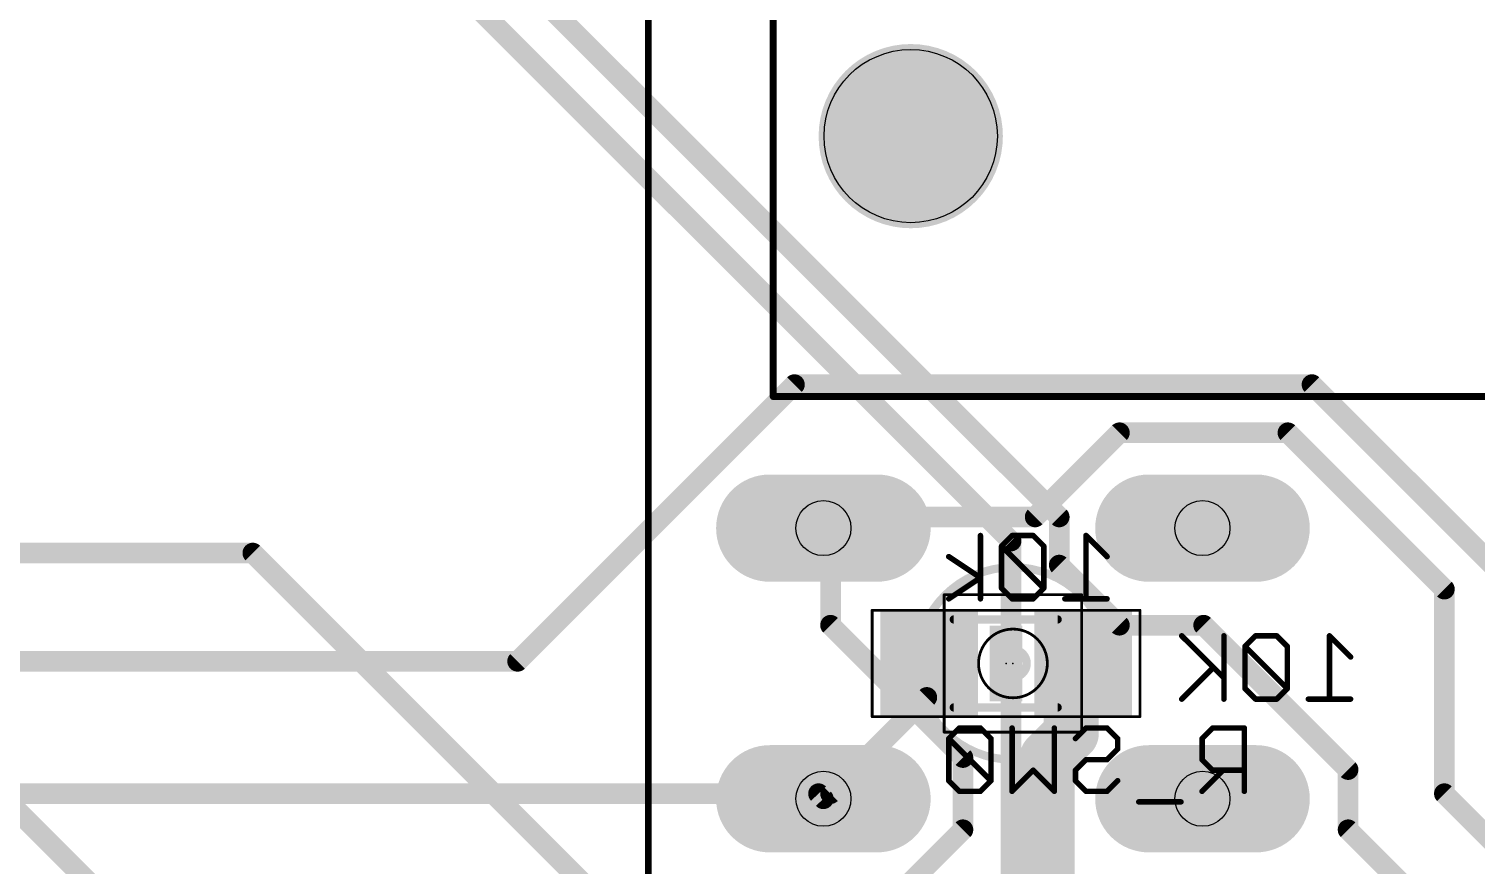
# Model space of a CAD drawing. Extents: x -15 to 99, y 4 to 73.
# Drawn here: x 58.76 to 85.48, y 44.69 to 60.13 of the extents above; entities that cross this region are included whole.
import ezdxf

# ---------------------------------------------------------------- set-up
doc = ezdxf.new("R2010")
doc.units = 0
for name, color, linetype in [('1', 22, 'CONTINUOUS'), ('122', 253, 'CONTINUOUS'), ('16', 175, 'CONTINUOUS'), ('17', 82, 'CONTINUOUS'), ('20', 7, 'CONTINUOUS'), ('21', 253, 'CONTINUOUS'), ('23', 7, 'CONTINUOUS'), ('24', 7, 'CONTINUOUS'), ('26', 253, 'CONTINUOUS'), ('28', 253, 'CONTINUOUS'), ('29', 253, 'CONTINUOUS'), ('30', 253, 'CONTINUOUS'), ('32', 253, 'CONTINUOUS'), ('36', 253, 'CONTINUOUS'), ('40', 175, 'CONTINUOUS'), ('44', 253, 'CONTINUOUS'), ('51', 253, 'CONTINUOUS'), ('52', 253, 'CONTINUOUS')]:
    doc.layers.add(name, color=color, linetype=linetype)

# ---------------------------------------------------------------- blocks, each defined once
blk = doc.blocks.new('RECT')
blk.add_solid([(-0.5, -0.5), (0.5, -0.5), (-0.5, 0.5), (0.5, 0.5)])
blk = doc.blocks.new('LONGP100')
at = {"const_width": 1}
blk.add_lwpolyline([(-0.5, 0), (0.5, 0)], dxfattribs=at)
at = {"const_width": 0.5}
for points in [[(-0.5, 0.25, 1), (-0.5, -0.25)], [(0.5, -0.25, 1), (0.5, 0.25)]]:
    blk.add_lwpolyline(points, format="xyb", dxfattribs=at)

msp = doc.modelspace()

# ---------------------------------------------------------------- linework, layer by layer
at = {"layer": '1', "const_width": 0.381}
for points in [[(63.7858, 65.1193), (77.7875, 51.1175)], [(76.8985, 50.673), (63.3413, 64.2302)], [(77.7875, 51.1175), (77.7875, 50.2285)], [(73.5648, 50.8953), (73.4328, 50.9111)], [(73.5648, 49.1173), (73.5648, 50.8953)], [(76.8985, 29.337), (76.8985, 50.673)], [(62.8968, 50.4507), (44.0055, 50.4507)], [(73.3425, 40.005), (62.8968, 50.4507)], [(77.7875, 50.2285), (78.8988, 49.1173)], [(69.7865, 34.4488), (54.6735, 49.5618)], [(76.0095, 46.6725), (73.5648, 49.1173)], [(78.8988, 49.1173), (80.4545, 49.1173)], [(80.4545, 49.1173), (83.1215, 46.4503)], [(76.0095, 45.339), (76.0095, 46.6725)], [(83.1215, 46.4503), (83.1215, 45.339)], [(74.0093, 43.3388), (76.0095, 45.339)], [(83.1215, 45.339), (86.6775, 41.783)]]:
    msp.add_lwpolyline(points, dxfattribs=at)
at = {"layer": '1', "const_width": 0.1905}
for points in [[(77.8828, 51.1175, 1), (77.6923, 51.1175)], [(73.4442, 51.0057, 1), (73.4214, 50.8165)], [(73.66, 50.8953, 1), (73.4695, 50.8953)], [(73.5534, 50.8007, 1), (73.5761, 50.9898)], [(77.7201, 51.0501, 1), (77.8549, 51.1849)], [(76.9937, 50.673, 1), (76.8033, 50.673)], [(76.8311, 50.6056, 1), (76.9659, 50.7404)], [(62.9641, 50.5181, 1), (62.8294, 50.3834)], [(62.8968, 50.3555, 1), (62.8968, 50.546)], [(77.8549, 50.2959, 1), (77.7201, 50.1611)], [(77.6923, 50.2285, 1), (77.8828, 50.2285)], [(73.6321, 49.1846, 1), (73.4974, 49.0499)], [(73.4695, 49.1173, 1), (73.66, 49.1173)], [(78.8988, 49.2125, 1), (78.8988, 49.022)], [(78.8314, 49.0499, 1), (78.9661, 49.1846)], [(80.5219, 49.1846, 1), (80.3871, 49.0499)], [(80.4545, 49.022, 1), (80.4545, 49.2125)], [(76.1047, 46.6725, 1), (75.9143, 46.6725)], [(75.9421, 46.6051, 1), (76.0769, 46.7399)], [(83.2167, 46.4503, 1), (83.0263, 46.4503)], [(83.0541, 46.3829, 1), (83.1889, 46.5176)], [(75.9143, 45.339, 1), (76.1047, 45.339)], [(76.0769, 45.2716, 1), (75.9421, 45.4064)], [(83.1889, 45.4064, 1), (83.0541, 45.2716)], [(83.0263, 45.339, 1), (83.2167, 45.339)]]:
    msp.add_lwpolyline(points, format="xyb", dxfattribs=at)
at = {"layer": '122', "const_width": 0.0508}
for points in [[(80.0672, 48.9394, 1), (80.0313, 48.9034)], [(80.8543, 48.9214, 1), (80.8035, 48.9214)], [(81.4136, 48.9468, 1), (81.4136, 48.896)], [(81.4315, 48.9034, 1), (81.3956, 48.9394)], [(81.8213, 48.9394, 1), (81.7854, 48.9034)], [(81.8034, 48.896, 1), (81.8034, 48.9468)], [(82.7958, 48.9394, 1), (82.7599, 48.9034)], [(82.8033, 48.9214, 1), (82.7525, 48.9214)], [(81.2366, 48.7445, 1), (81.2007, 48.7085)], [(81.2007, 48.7445, 1), (81.2366, 48.7085)], [(81.2441, 48.7265, 1), (81.1933, 48.7265)], [(82.0237, 48.7265, 1), (81.9729, 48.7265)], [(81.9803, 48.7085, 1), (82.0162, 48.7445)], [(80.6519, 48.3187, 1), (80.616, 48.3547)], [(83.1497, 48.5136, 1), (83.1856, 48.5496)], [(80.8109, 48.1238, 1), (80.8468, 48.1598)], [(81.2366, 47.9649, 1), (81.2007, 47.9289)], [(81.1933, 47.9469, 1), (81.2441, 47.9469)], [(81.9729, 47.9469, 1), (82.0237, 47.9469)], [(82.0162, 47.9289, 1), (81.9803, 47.9649)], [(81.9803, 47.9289, 1), (82.0162, 47.9649)], [(80.0313, 47.77, 1), (80.0672, 47.734)], [(80.8035, 47.752, 1), (80.8543, 47.752)], [(81.4136, 47.7774, 1), (81.4136, 47.7266)], [(81.3956, 47.734, 1), (81.4315, 47.77)], [(81.7854, 47.77, 1), (81.8213, 47.734)], [(81.8034, 47.7266, 1), (81.8034, 47.7774)], [(82.3881, 47.7774, 1), (82.3881, 47.7266)], [(82.7525, 47.752, 1), (82.8033, 47.752)], [(83.1677, 47.7266, 1), (83.1677, 47.7774)]]:
    msp.add_lwpolyline(points, format="xyb", dxfattribs=at)
at = {"layer": '122', "const_width": 0.1016}
for points in [[(80.8289, 48.1418), (80.0493, 48.9214)], [(80.8289, 48.9214), (80.8289, 47.752)], [(81.4136, 48.9214), (81.2187, 48.7265)], [(81.8034, 48.9214), (81.4136, 48.9214)], [(81.9983, 48.7265), (81.8034, 48.9214)], [(83.1677, 48.5316), (82.7779, 48.9214)], [(82.7779, 48.9214), (82.7779, 47.752)], [(81.2187, 48.7265), (81.2187, 47.9469)], [(81.9983, 47.9469), (81.2187, 48.7265)], [(81.9983, 47.9469), (81.9983, 48.7265)], [(80.634, 48.3367), (80.0493, 47.752)], [(81.2187, 47.9469), (81.4136, 47.752)], [(81.8034, 47.752), (81.9983, 47.9469)], [(81.4136, 47.752), (81.8034, 47.752)], [(83.1677, 47.752), (82.3881, 47.752)]]:
    msp.add_lwpolyline(points, dxfattribs=at)
at = {"layer": '16'}
for points, const_width in [([(72.898, 53.5623), (67.7863, 48.4505)], 0.381), ([(82.4548, 53.5623), (72.898, 53.5623)], 0.381), ([(85.7885, 50.2285), (82.4548, 53.5623)], 0.381), ([(78.8988, 52.6733), (77.343, 51.1175)], 0.381), ([(82.0102, 52.6733), (78.8988, 52.6733)], 0.381), ([(84.8995, 49.784), (82.0102, 52.6733)], 0.381), ([(73.5648, 51.1175), (73.4328, 50.9111)], 0.381), ([(77.343, 51.1175), (73.5648, 51.1175)], 0.381), ([(84.8995, 46.0057), (84.8995, 49.784)], 0.381), ([(78.0097, 48.2283), (78.2278, 48.4111)], 1.016), ([(67.7863, 48.4505), (44.8945, 48.4505)], 0.381), ([(78.0097, 47.117), (78.0097, 48.2283)], 1.016), ([(75.3428, 48.2283), (75.3838, 48.4111)], 0.381), ([(75.3428, 47.7838), (75.3428, 48.2283)], 0.381), ([(73.5648, 46.0057), (75.3428, 47.7838)], 0.381), ([(77.5653, 46.6725), (78.0097, 47.117)], 1.016), ([(77.5653, 41.783), (77.5653, 46.6725)], 1.016), ([(73.3425, 46.0057), (45.7835, 46.0057)], 0.381), ([(73.3425, 46.0057), (73.4328, 45.9111)], 0.381), ([(73.5648, 46.0057), (73.4328, 45.9111)], 0.381), ([(87.3443, 43.561), (84.8995, 46.0057)], 0.381)]:
    msp.add_lwpolyline(points, dxfattribs=dict(at, const_width=const_width))
for points, const_width in [([(72.898, 53.6575, 1), (72.898, 53.467)], 0.1905), ([(72.9654, 53.4949, 1), (72.8306, 53.6296)], 0.1905), ([(82.5221, 53.6296, 1), (82.3874, 53.4949)], 0.1905), ([(82.4548, 53.467, 1), (82.4548, 53.6575)], 0.1905), ([(78.8988, 52.7685, 1), (78.8988, 52.578)], 0.1905), ([(78.9661, 52.6059, 1), (78.8314, 52.7406)], 0.1905), ([(82.0776, 52.7406, 1), (81.9429, 52.6059)], 0.1905), ([(82.0102, 52.578, 1), (82.0102, 52.7685)], 0.1905), ([(73.5648, 51.2127, 1), (73.5648, 51.0222)], 0.1905), ([(73.645, 51.0662, 1), (73.4845, 51.1688)], 0.1905), ([(77.343, 51.0222, 1), (77.343, 51.2127)], 0.1905), ([(73.3525, 50.9624, 1), (73.5131, 50.8598)], 0.1905), ([(77.2756, 51.1849, 1), (77.4104, 51.0501)], 0.1905), ([(84.9947, 49.784, 1), (84.8043, 49.784)], 0.1905), ([(84.8321, 49.7166, 1), (84.9669, 49.8514)], 0.1905), ([(78.391, 48.2165, 1), (78.0646, 48.6057)], 0.508), ([(67.7863, 48.3553, 1), (67.7863, 48.5458)], 0.1905), ([(78.2638, 48.2283, 1), (77.7557, 48.2283)], 0.508), ([(77.8465, 48.4229, 1), (78.173, 48.0336)], 0.508), ([(67.7189, 48.5179, 1), (67.8536, 48.3831)], 0.1905), ([(75.438, 48.2283, 1), (75.2475, 48.2283)], 0.1905), ([(75.4767, 48.3902, 1), (75.2909, 48.432)], 0.1905), ([(75.2498, 48.2491, 1), (75.4357, 48.2074)], 0.1905), ([(75.2475, 47.7838, 1), (75.438, 47.7838)], 0.1905), ([(75.4101, 47.7164, 1), (75.2754, 47.8511)], 0.1905), ([(78.1894, 46.9374, 1), (77.8301, 47.2966)], 0.508), ([(77.7557, 47.117, 1), (78.2638, 47.117)], 0.508), ([(77.3856, 46.8521, 1), (77.7449, 46.4929)], 0.508), ([(77.8193, 46.6725, 1), (77.3113, 46.6725)], 0.508), ([(73.4114, 46.0715, 1), (73.2736, 45.94)], 0.1905), ([(73.3773, 45.9885, 1), (73.4883, 45.8337)], 0.1905), ([(73.3425, 45.9105, 1), (73.3425, 46.101)], 0.1905), ([(73.3639, 45.8454, 1), (73.5017, 45.9768)], 0.1905), ([(73.4974, 46.0731, 1), (73.6321, 45.9384)], 0.1905), ([(73.6203, 45.9284, 1), (73.5092, 46.0831)], 0.1905), ([(84.9669, 46.0731, 1), (84.8321, 45.9384)], 0.1905), ([(84.8043, 46.0057, 1), (84.9947, 46.0057)], 0.1905)]:
    msp.add_lwpolyline(points, format="xyb", dxfattribs=dict(at, const_width=const_width))
at = {"layer": '20'}
msp.add_circle((75.0457, 58.1525), 1.6, dxfattribs=at)
at = {"layer": '21', "const_width": 0.127}
for points in [[(70.2009, 71.8891), (70.2009, 31.2984)], [(72.5057, 53.3425), (72.5057, 71.1225)], [(92.8257, 53.3425), (72.5057, 53.3425)]]:
    msp.add_lwpolyline(points, dxfattribs=at)
at = {"layer": '21'}
for points, const_width in [([(72.4739, 53.3425, 1), (72.5374, 53.3425)], 0.0635), ([(72.5057, 53.3742, 1), (72.5057, 53.3107)], 0.0635), ([(76.9328, 46.6331, 1), (76.9328, 50.1891, 1), (76.9328, 46.6331)], 0.1524), ([(76.9328, 48.1571, 1), (76.9328, 48.6651, 1), (76.9328, 48.1571)], 0.1524)]:
    msp.add_lwpolyline(points, format="xyb", dxfattribs=dict(at, const_width=const_width))
at = {"layer": '23'}
msp.add_point((76.9328, 48.4111), dxfattribs=at)
at = {"layer": '24'}
msp.add_point((76.8058, 48.4111), dxfattribs=at)
at = {"layer": '26', "const_width": 0.1016}
for points in [[(75.9427, 47.2183), (75.7478, 47.0234)], [(75.7478, 47.0234), (75.7478, 46.2438)], [(76.5274, 46.2438), (75.7478, 47.0234)], [(76.3325, 47.2183), (75.9427, 47.2183)], [(76.5274, 47.0234), (76.3325, 47.2183)], [(76.5274, 46.2438), (76.5274, 47.0234)], [(76.9172, 46.0489), (76.9172, 47.2183)], [(77.6968, 47.2183), (77.6968, 46.0489)], [(78.0866, 47.0234), (78.2815, 47.2183)], [(78.2815, 47.2183), (78.6713, 47.2183)], [(78.6713, 47.2183), (78.8662, 47.0234)], [(78.8662, 47.0234), (78.8662, 46.8285)], [(80.6203, 47.2183), (80.4254, 47.0234)], [(80.4254, 47.0234), (80.4254, 46.6336)], [(81.205, 47.2183), (80.6203, 47.2183)], [(81.205, 46.0489), (81.205, 47.2183)], [(78.8662, 46.8285), (78.6713, 46.6336)], [(78.2815, 46.6336), (78.0866, 46.4387)], [(78.6713, 46.6336), (78.2815, 46.6336)], [(80.4254, 46.6336), (80.6203, 46.4387)], [(75.7478, 46.2438), (75.9427, 46.0489)], [(76.3325, 46.0489), (76.5274, 46.2438)], [(77.307, 46.4387), (76.9172, 46.0489)], [(77.6968, 46.0489), (77.307, 46.4387)], [(78.0866, 46.4387), (78.0866, 46.2438)], [(78.0866, 46.2438), (78.2815, 46.0489)], [(78.6713, 46.0489), (78.8662, 46.2438)], [(80.8152, 46.4387), (80.4254, 46.0489)], [(80.6203, 46.4387), (81.205, 46.4387)], [(75.9427, 46.0489), (76.3325, 46.0489)], [(78.2815, 46.0489), (78.6713, 46.0489)], [(80.0356, 45.854), (79.256, 45.854)]]:
    msp.add_lwpolyline(points, dxfattribs=at)
at = {"layer": '26', "const_width": 0.0508}
for points in [[(75.7732, 47.0234, 1), (75.7224, 47.0234)], [(75.7658, 47.0414, 1), (75.7299, 47.0054)], [(75.7299, 47.0414, 1), (75.7658, 47.0054)], [(75.9427, 47.2437, 1), (75.9427, 47.1929)], [(75.9607, 47.2003, 1), (75.9248, 47.2363)], [(76.3505, 47.2363, 1), (76.3146, 47.2003)], [(76.3325, 47.1929, 1), (76.3325, 47.2437)], [(76.5528, 47.0234, 1), (76.502, 47.0234)], [(76.5094, 47.0054, 1), (76.5454, 47.0414)], [(76.9426, 47.2183, 1), (76.8918, 47.2183)], [(77.7222, 47.2183, 1), (77.6714, 47.2183)], [(78.0686, 47.0414, 1), (78.1046, 47.0054)], [(78.2815, 47.2437, 1), (78.2815, 47.1929)], [(78.2995, 47.2003, 1), (78.2635, 47.2363)], [(78.6893, 47.2363, 1), (78.6533, 47.2003)], [(78.6713, 47.1929, 1), (78.6713, 47.2437)], [(78.8916, 47.0234, 1), (78.8408, 47.0234)], [(78.8482, 47.0054, 1), (78.8842, 47.0414)], [(80.4074, 47.0414, 1), (80.4434, 47.0054)], [(80.4508, 47.0234, 1), (80.4, 47.0234)], [(80.6203, 47.2437, 1), (80.6203, 47.1929)], [(80.6383, 47.2003, 1), (80.6023, 47.2363)], [(81.2304, 47.2183, 1), (81.1796, 47.2183)], [(81.205, 47.1929, 1), (81.205, 47.2437)], [(78.8408, 46.8285, 1), (78.8916, 46.8285)], [(78.8842, 46.8105, 1), (78.8482, 46.8465)], [(78.2815, 46.659, 1), (78.2815, 46.6082)], [(78.2995, 46.6156, 1), (78.2635, 46.6516)], [(78.6533, 46.6516, 1), (78.6893, 46.6156)], [(78.6713, 46.6082, 1), (78.6713, 46.659)], [(80.4434, 46.6516, 1), (80.4074, 46.6156)], [(80.4, 46.6336, 1), (80.4508, 46.6336)], [(75.7658, 46.2618, 1), (75.7299, 46.2258)], [(75.7224, 46.2438, 1), (75.7732, 46.2438)], [(76.502, 46.2438, 1), (76.5528, 46.2438)], [(76.5454, 46.2258, 1), (76.5094, 46.2618)], [(76.5094, 46.2258, 1), (76.5454, 46.2618)], [(77.325, 46.4567, 1), (77.289, 46.4207)], [(77.325, 46.4207, 1), (77.289, 46.4567)], [(78.0686, 46.4567, 1), (78.1046, 46.4207)], [(78.1046, 46.2618, 1), (78.0686, 46.2258)], [(78.112, 46.4387, 1), (78.0612, 46.4387)], [(78.0612, 46.2438, 1), (78.112, 46.2438)], [(78.8842, 46.2258, 1), (78.8482, 46.2618)], [(80.6203, 46.4641, 1), (80.6203, 46.4133)], [(80.6023, 46.4207, 1), (80.6383, 46.4567)], [(80.8332, 46.4207, 1), (80.7972, 46.4567)], [(81.205, 46.4133, 1), (81.205, 46.4641)], [(75.9427, 46.0743, 1), (75.9427, 46.0235)], [(75.9248, 46.0309, 1), (75.9607, 46.0669)], [(76.3146, 46.0669, 1), (76.3505, 46.0309)], [(76.3325, 46.0235, 1), (76.3325, 46.0743)], [(76.8992, 46.0669, 1), (76.9352, 46.0309)], [(76.8918, 46.0489, 1), (76.9426, 46.0489)], [(77.6714, 46.0489, 1), (77.7222, 46.0489)], [(77.6788, 46.0309, 1), (77.7148, 46.0669)], [(78.2815, 46.0743, 1), (78.2815, 46.0235)], [(78.2635, 46.0309, 1), (78.2995, 46.0669)], [(78.6533, 46.0669, 1), (78.6893, 46.0309)], [(78.6713, 46.0235, 1), (78.6713, 46.0743)], [(80.4074, 46.0669, 1), (80.4434, 46.0309)], [(81.1796, 46.0489, 1), (81.2304, 46.0489)], [(79.256, 45.8794, 1), (79.256, 45.8286)], [(80.0356, 45.8286, 1), (80.0356, 45.8794)]]:
    msp.add_lwpolyline(points, format="xyb", dxfattribs=at)
at = {"layer": '28', "const_width": 0.1016}
for points in [[(76.3325, 49.6049), (76.3325, 50.7743)], [(76.9172, 50.7743), (76.7223, 50.5794)], [(77.307, 50.7743), (76.9172, 50.7743)], [(77.5019, 50.5794), (77.307, 50.7743)], [(78.6713, 50.3845), (78.2815, 50.7743)], [(78.2815, 50.7743), (78.2815, 49.6049)], [(76.7223, 50.5794), (76.7223, 49.7998)], [(77.5019, 49.7998), (76.7223, 50.5794)], [(77.5019, 49.7998), (77.5019, 50.5794)], [(76.3325, 49.9947), (75.7478, 50.3845)], [(75.7478, 49.6049), (76.3325, 49.9947)], [(76.7223, 49.7998), (76.9172, 49.6049)], [(77.307, 49.6049), (77.5019, 49.7998)], [(76.9172, 49.6049), (77.307, 49.6049)], [(78.6713, 49.6049), (77.8917, 49.6049)]]:
    msp.add_lwpolyline(points, dxfattribs=at)
at = {"layer": '28', "const_width": 0.0508}
for points in [[(76.3579, 50.7743, 1), (76.3071, 50.7743)], [(76.9172, 50.7997, 1), (76.9172, 50.7489)], [(76.9352, 50.7563, 1), (76.8992, 50.7923)], [(77.325, 50.7923, 1), (77.289, 50.7563)], [(77.307, 50.7489, 1), (77.307, 50.7997)], [(78.2995, 50.7923, 1), (78.2635, 50.7563)], [(78.3069, 50.7743, 1), (78.2561, 50.7743)], [(76.7403, 50.5974, 1), (76.7043, 50.5614)], [(76.7043, 50.5974, 1), (76.7403, 50.5614)], [(76.7477, 50.5794, 1), (76.6969, 50.5794)], [(77.5273, 50.5794, 1), (77.4765, 50.5794)], [(77.4839, 50.5614, 1), (77.5199, 50.5974)], [(75.7619, 50.4056, 1), (75.7337, 50.3634)], [(78.6533, 50.3665, 1), (78.6893, 50.4025)], [(76.3466, 49.9736, 1), (76.3184, 50.0158)], [(76.3184, 49.9736, 1), (76.3466, 50.0158)], [(76.7403, 49.8178, 1), (76.7043, 49.7818)], [(76.6969, 49.7998, 1), (76.7477, 49.7998)], [(77.4765, 49.7998, 1), (77.5273, 49.7998)], [(77.5199, 49.7818, 1), (77.4839, 49.8178)], [(77.4839, 49.7818, 1), (77.5199, 49.8178)], [(75.7337, 49.626, 1), (75.7619, 49.5838)], [(76.3071, 49.6049, 1), (76.3579, 49.6049)], [(76.9172, 49.6303, 1), (76.9172, 49.5795)], [(76.8992, 49.5869, 1), (76.9352, 49.6229)], [(77.289, 49.6229, 1), (77.325, 49.5869)], [(77.307, 49.5795, 1), (77.307, 49.6303)], [(77.8917, 49.6303, 1), (77.8917, 49.5795)], [(78.2561, 49.6049, 1), (78.3069, 49.6049)], [(78.6713, 49.5795, 1), (78.6713, 49.6303)]]:
    msp.add_lwpolyline(points, format="xyb", dxfattribs=at)
at = {"layer": '29', "const_width": 1.7016}
msp.add_lwpolyline([(75.0457, 57.3017, 1), (75.0457, 59.0033, 1), (75.0457, 57.3017)], format="xyb", dxfattribs=at)
at = {"layer": '30', "const_width": 1.7016}
msp.add_lwpolyline([(75.0457, 57.3017, 1), (75.0457, 59.0033, 1), (75.0457, 57.3017)], format="xyb", dxfattribs=at)
at = {"layer": '40', "const_width": 0.0508}
for points in [[(79.2788, 49.3941), (74.3328, 49.3941)], [(74.3328, 49.3941), (74.3328, 47.4281)], [(79.2788, 47.4281), (79.2788, 49.3941)], [(74.3328, 47.4281), (79.2788, 47.4281)]]:
    msp.add_lwpolyline(points, dxfattribs=at)
at = {"layer": '40', "const_width": 0.0254}
for points in [[(74.3328, 49.4068, 1), (74.3328, 49.3814)], [(74.3455, 49.3941, 1), (74.3201, 49.3941)], [(79.2915, 49.3941, 1), (79.2661, 49.3941)], [(79.2788, 49.3814, 1), (79.2788, 49.4068)], [(74.3328, 47.4408, 1), (74.3328, 47.4154)], [(74.3201, 47.4281, 1), (74.3455, 47.4281)], [(79.2661, 47.4281, 1), (79.2915, 47.4281)], [(79.2788, 47.4154, 1), (79.2788, 47.4408)]]:
    msp.add_lwpolyline(points, format="xyb", dxfattribs=at)
at = {"layer": '44'}
for centre in [(73.4328, 50.9111), (80.4328, 50.9111), (73.4328, 45.9111), (80.4328, 45.9111)]:
    msp.add_circle(centre, 0.508, dxfattribs=at)
at = {"layer": '51', "const_width": 0.0508}
for points in [[(75.6628, 49.6811), (75.6628, 47.1411)], [(75.6628, 49.6811), (78.2028, 49.6811)], [(78.2028, 47.1411), (78.2028, 49.6811)], [(78.2028, 47.1411), (75.6628, 47.1411)]]:
    msp.add_lwpolyline(points, dxfattribs=at)
at = {"layer": '51'}
for points, const_width in [([(75.6755, 49.6811, 1), (75.6501, 49.6811)], 0.0254), ([(75.6628, 49.6938, 1), (75.6628, 49.6684)], 0.0254), ([(78.2155, 49.6811, 1), (78.1901, 49.6811)], 0.0254), ([(78.2028, 49.6684, 1), (78.2028, 49.6938)], 0.0254), ([(76.9328, 47.7761, 1), (76.9328, 49.0461, 1), (76.9328, 47.7761)], 0.0508), ([(75.6628, 47.1538, 1), (75.6628, 47.1284)], 0.0254), ([(75.6501, 47.1411, 1), (75.6755, 47.1411)], 0.0254), ([(78.1901, 47.1411, 1), (78.2155, 47.1411)], 0.0254), ([(78.2028, 47.1284, 1), (78.2028, 47.1538)], 0.0254)]:
    msp.add_lwpolyline(points, format="xyb", dxfattribs=dict(at, const_width=const_width))
at = {"layer": '52', "const_width": 0.1524}
for points in [[(77.7583, 49.2239), (75.8406, 49.2239)], [(77.7583, 47.5983), (75.8406, 47.5983)]]:
    msp.add_lwpolyline(points, dxfattribs=at)
at = {"layer": '52', "const_width": 0.0762}
for points in [[(75.8406, 49.262, 1), (75.8406, 49.1858)], [(77.7583, 49.1858, 1), (77.7583, 49.262)], [(75.8406, 47.6364, 1), (75.8406, 47.5602)], [(77.7583, 47.5602, 1), (77.7583, 47.6364)]]:
    msp.add_lwpolyline(points, format="xyb", dxfattribs=at)

# ---------------------------------------------------------------- block references
at = {"layer": '16', "xscale": 1.6, "yscale": 1.803}
for p in [(75.3838, 48.4111), (78.2278, 48.4111)]:
    msp.add_blockref('RECT', p, dxfattribs=at)
at = {"layer": '17', "xscale": 1.778, "yscale": 1.778}
for p in [(73.4328, 50.9111), (73.4328, 50.9111), (80.4328, 50.9111), (80.4328, 50.9111), (73.4328, 45.9111), (73.4328, 45.9111), (80.4328, 45.9111), (80.4328, 45.9111)]:
    msp.add_blockref('LONGP100', p, dxfattribs=at)
at = {"layer": '29', "xscale": 1.9812, "yscale": 1.9812}
for p in [(73.4328, 50.9111), (80.4328, 50.9111), (73.4328, 45.9111), (80.4328, 45.9111)]:
    msp.add_blockref('LONGP100', p, dxfattribs=at)
at = {"layer": '30'}
for name, p, xscale, yscale in [('LONGP100', (73.4328, 50.9111), 1.9812, 1.9812), ('LONGP100', (80.4328, 50.9111), 1.9812, 1.9812), ('RECT', (75.3838, 48.4111), 1.8032, 2.0062), ('RECT', (78.2278, 48.4111), 1.8032, 2.0062), ('LONGP100', (73.4328, 45.9111), 1.9812, 1.9812), ('LONGP100', (80.4328, 45.9111), 1.9812, 1.9812)]:
    msp.add_blockref(name, p, dxfattribs=dict(at, xscale=xscale, yscale=yscale))
at = {"layer": '32', "xscale": 1.6, "yscale": 1.803}
for p in [(75.3838, 48.4111), (78.2278, 48.4111)]:
    msp.add_blockref('RECT', p, dxfattribs=at)
at = {"layer": '36', "xscale": 0.6, "yscale": 1.4}
msp.add_blockref('RECT', (76.8058, 48.4111), dxfattribs=at)
at = {"layer": '52', "xscale": 0.7366, "yscale": 1.7526}
for p in [(75.485, 48.4111), (78.1266, 48.4111)]:
    msp.add_blockref('RECT', p, dxfattribs=at)

doc.saveas('drawing.dxf')
